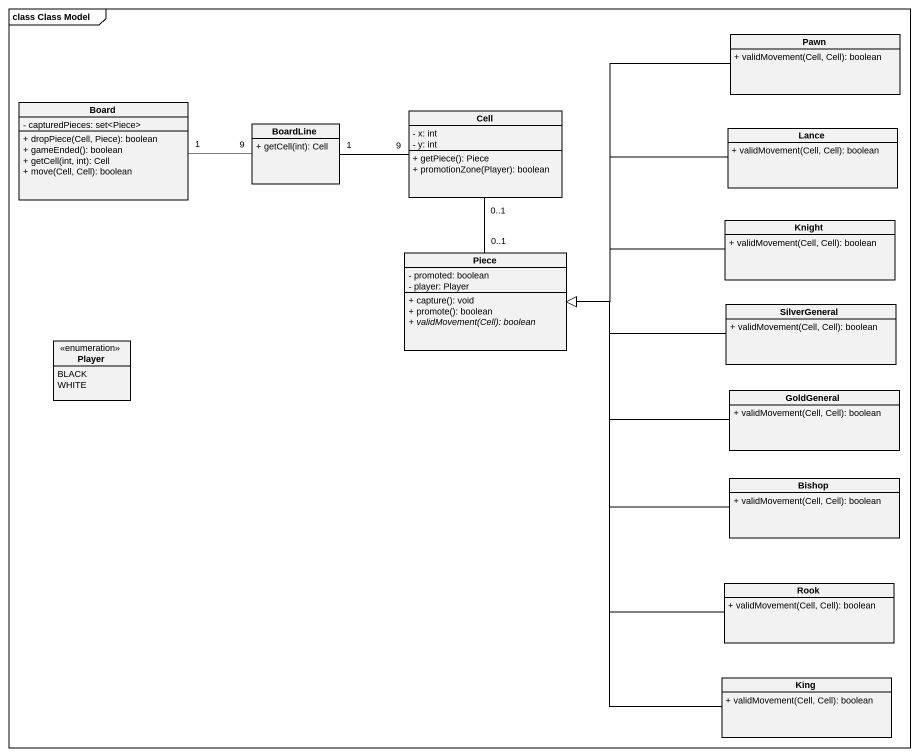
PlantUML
@startuml
mainframe class Class Model
hide circle
hide empty members
skinparam classAttributeIconSize 0
class Pawn {
  + validMovement(Cell, Cell): boolean
}
class Board {
  - capturedPieces: set<Piece>
  + dropPiece(Cell, Piece): boolean
  + gameEnded(): boolean
  + getCell(int, int): Cell
  + move(Cell, Cell): boolean
}
class BoardLine {
  + getCell(int): Cell
}
class Cell {
  - x: int
  - y: int
  + getPiece(): Piece
  + promotionZone(Player): boolean
}
class Lance {
  + validMovement(Cell, Cell): boolean
}
class Knight {
  + validMovement(Cell, Cell): boolean
}
class Piece {
  - promoted: boolean
  - player: Player
  + capture(): void
  + promote(): boolean
  {abstract} + validMovement(Cell): boolean
}
class SilverGeneral {
  + validMovement(Cell, Cell): boolean
}
enum Player {
  BLACK
  WHITE
}
class GoldGeneral {
  + validMovement(Cell, Cell): boolean
}
class Bishop {
  + validMovement(Cell, Cell): boolean
}
class Rook {
  + validMovement(Cell, Cell): boolean
}
class King {
  + validMovement(Cell, Cell): boolean
}
Pawn --|> Piece
Board "1" -right- "9" BoardLine
BoardLine "1" -right- "9" Cell
Cell "0..1" -- "0..1" Piece
Lance -left-|> Piece
Knight -left-|> Piece
SilverGeneral -left-|> Piece
GoldGeneral -left-|> Piece
Bishop -up-|> Piece
Rook -up-|> Piece
King -up-|> Piece
@enduml
